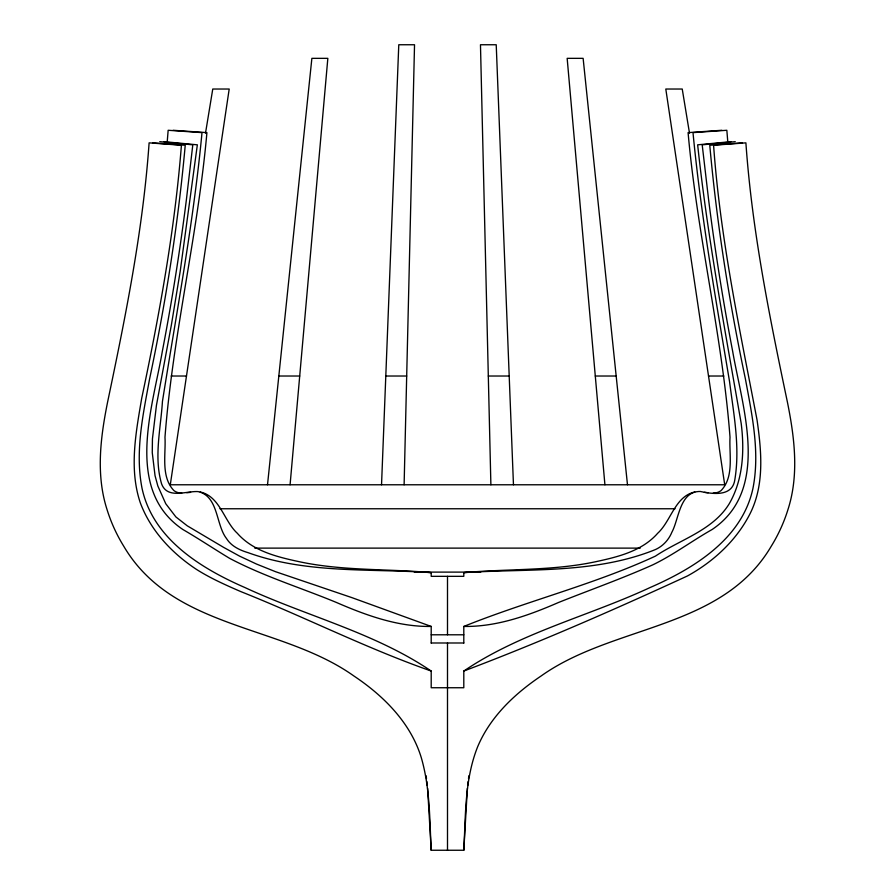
<?xml version="1.0" encoding="UTF-8"?>
<svg xmlns="http://www.w3.org/2000/svg" width="895" height="895" viewBox="0 0 895 895"><rect width="100%" height="100%" fill="white"/><g stroke="black" fill="none" stroke-linecap="round" stroke-linejoin="round"><path stroke-width="1.34" d="M404.115 484.777L414.53 44.75L398.778 44.75L381.538 484.777M427.609 788.215L431.2 850.25L463.8 850.25C465.724 815.502 464.527 779.444 477.717 746.609C490.27 716.805 514.614 693.804 541.028 676.038C613.478 624.43 722.243 629.756 771.311 546.129A159.5 159.5 0 0 0 788.036 509.333C799.224 474.473 794.48 437.207 787.399 402.045C769.431 316.405 752.013 230.306 745.893 142.853L713.583 145.247C720.184 237.936 739.594 328.868 757.036 419.923C761.444 450.688 764.61 484.016 750.469 512.869C736.954 539.998 713.818 561.433 687.483 575.944C613.97 609.808 539.528 642.442 463.8 671.037L463.8 687.74L431.2 687.74L431.2 671.037C374.625 632.653 306.459 616.152 245.017 587.59C200.983 568.403 152.799 538.857 142.025 488.256C134.876 451.818 143.032 414.665 149.622 378.798C165.888 301.693 178.139 223.739 185.231 145.247L152.609 142.853M167.152 142.573L168.159 130.278L202.001 132.628C193.477 222.855 176.595 312.019 162.442 401.463C160.742 428.649 153.727 457.188 161.603 483.926C167.443 499.444 186.216 490.818 198.063 491.601C218.593 496.177 215.706 524.593 226.446 538.432C231.201 546.174 239.782 550.201 248.172 552.696C306.862 573.93 370.071 568.403 431.2 572.643L431.2 576.335L463.8 576.335L463.8 572.643C508.036 568.661 552.976 571.044 596.607 561.523C618.557 556.779 642.241 550.872 657.691 533.263C671.093 521.013 674.987 496.345 694.777 491.981M290.081 484.777L327.839 58.343L311.874 58.343L267.515 484.777M463.8 850.25L467.391 788.215M467.705 785.463L468.186 781.335M468.51 778.594L468.823 775.842M170.296 484.777L229.198 89.03L212.764 89.03L205.503 133.176M463.8 671.037C520.375 632.653 588.541 616.152 649.983 587.59C694.017 568.403 742.201 538.857 752.975 488.256C760.124 451.818 751.968 414.665 745.378 378.798C729.112 301.693 716.861 223.739 709.769 145.247L742.391 142.853M463.8 643.069L463.8 626.444C526.92 600.97 593.575 584.715 655.409 556.131C680.245 539.495 712.901 530.433 729.257 503.717C743.23 479.53 744.584 450.42 741.172 423.301C725.14 330.725 707.654 238.327 697.652 144.822L730.924 141.667M186.809 492.742L190.613 492.351M735.254 141.667L702.195 144.822L708.605 199.686A2392.033 2392.033 0 0 0 732.636 351.153C742.235 407.203 771.143 489.867 712.073 529.538C692.036 540.848 673.555 554.81 652.813 564.834C621.958 578.64 590.051 589.917 558.67 602.424C528.654 615.447 496.982 626.925 463.8 626.444M721.817 130.278L688.087 132.628C697.16 234.792 722.209 334.998 730.018 437.241C729.033 454.38 734.347 476.699 721.135 490.527A11.859 11.859 0 0 1 716.694 492.653L713.237 493.067M463.8 572.643C527.222 568.448 593.016 574.042 653.462 550.358C661.908 547.259 668.498 540.49 671.888 532.201C679.081 518.865 679.629 491.086 700.337 491.478C712.465 493.995 732.289 497.072 734.806 479.865C740.254 447.287 733.665 413.926 729.537 381.527C715.72 298.829 700.986 216.131 692.999 132.628L726.841 130.278L727.848 142.573M171.169 376.023L186.484 376.023M278.826 376.023L299.713 376.023M385.801 376.023L406.688 376.023M488.312 376.023L509.199 376.023M595.287 376.023L616.174 376.023M708.516 376.023L723.831 376.023M170.755 484.777L724.245 484.777M219.957 508.763L675.043 508.763M254.751 548.12L640.249 548.12M414.284 572.106L480.716 572.106M431.2 634.79L463.8 634.79M431.2 642.99L463.8 642.99M431.2 643.069L431.2 626.444C398.018 626.925 366.346 615.447 336.33 602.424C300.809 587.735 263.745 576.335 229.657 558.368C213.983 548.915 198.768 538.723 182.927 529.538C123.857 489.867 152.765 407.203 162.364 351.153A2392.033 2392.033 0 0 0 186.395 199.686L192.805 144.822L159.746 141.667M181.763 493.067L178.306 492.653A11.859 11.859 0 0 1 173.865 490.527C160.652 476.699 165.967 454.38 164.982 437.241C172.791 334.998 197.84 234.792 206.913 132.628L173.183 130.278M431.2 572.643C386.964 568.661 342.024 571.044 298.393 561.523C276.443 556.779 252.759 550.872 237.309 533.263C223.907 521.013 220.013 496.345 200.223 491.981M164.076 141.667L197.347 144.822L180.175 271.476L171.348 325.176L156.457 405.222L152.441 438.863L152.262 452.646L155.048 475.704L157.844 485.996L165.743 503.717L175.901 516.952L187.268 525.824L223.772 547.46L239.591 556.131L256.496 564.051L275.503 571.681L351.847 597.614L431.2 626.444M704.387 492.351L708.191 492.742M431.2 671.037C366.268 648.282 304.636 616.968 240.721 591.561C225.663 585.017 210.582 578.327 196.665 569.522C172.041 553.367 150.673 530.724 140.302 502.789C128.891 468.913 135.906 432.486 141.712 398.253C159.355 314.682 174.738 230.485 181.416 145.247L149.107 142.853C142.987 230.306 125.568 316.405 107.601 402.045C100.52 437.207 95.776 474.473 106.964 509.333A159.5 159.5 0 0 0 123.689 546.129C172.757 629.756 281.522 624.43 353.972 676.038C383.586 695.795 410.615 722.735 421.254 757.55C430.025 787.589 429.622 819.249 431.2 850.25M689.497 133.176L682.236 89.03L665.802 89.03L724.704 484.777M426.177 775.842L426.49 778.594M426.814 781.335L427.295 785.463M627.484 484.777L583.126 58.343L567.161 58.343L604.919 484.777M513.461 484.777L496.222 44.75L480.47 44.75L490.885 484.777M447.5 576.335L447.5 634.79M447.5 642.99L447.5 850.25"/></g></svg>
